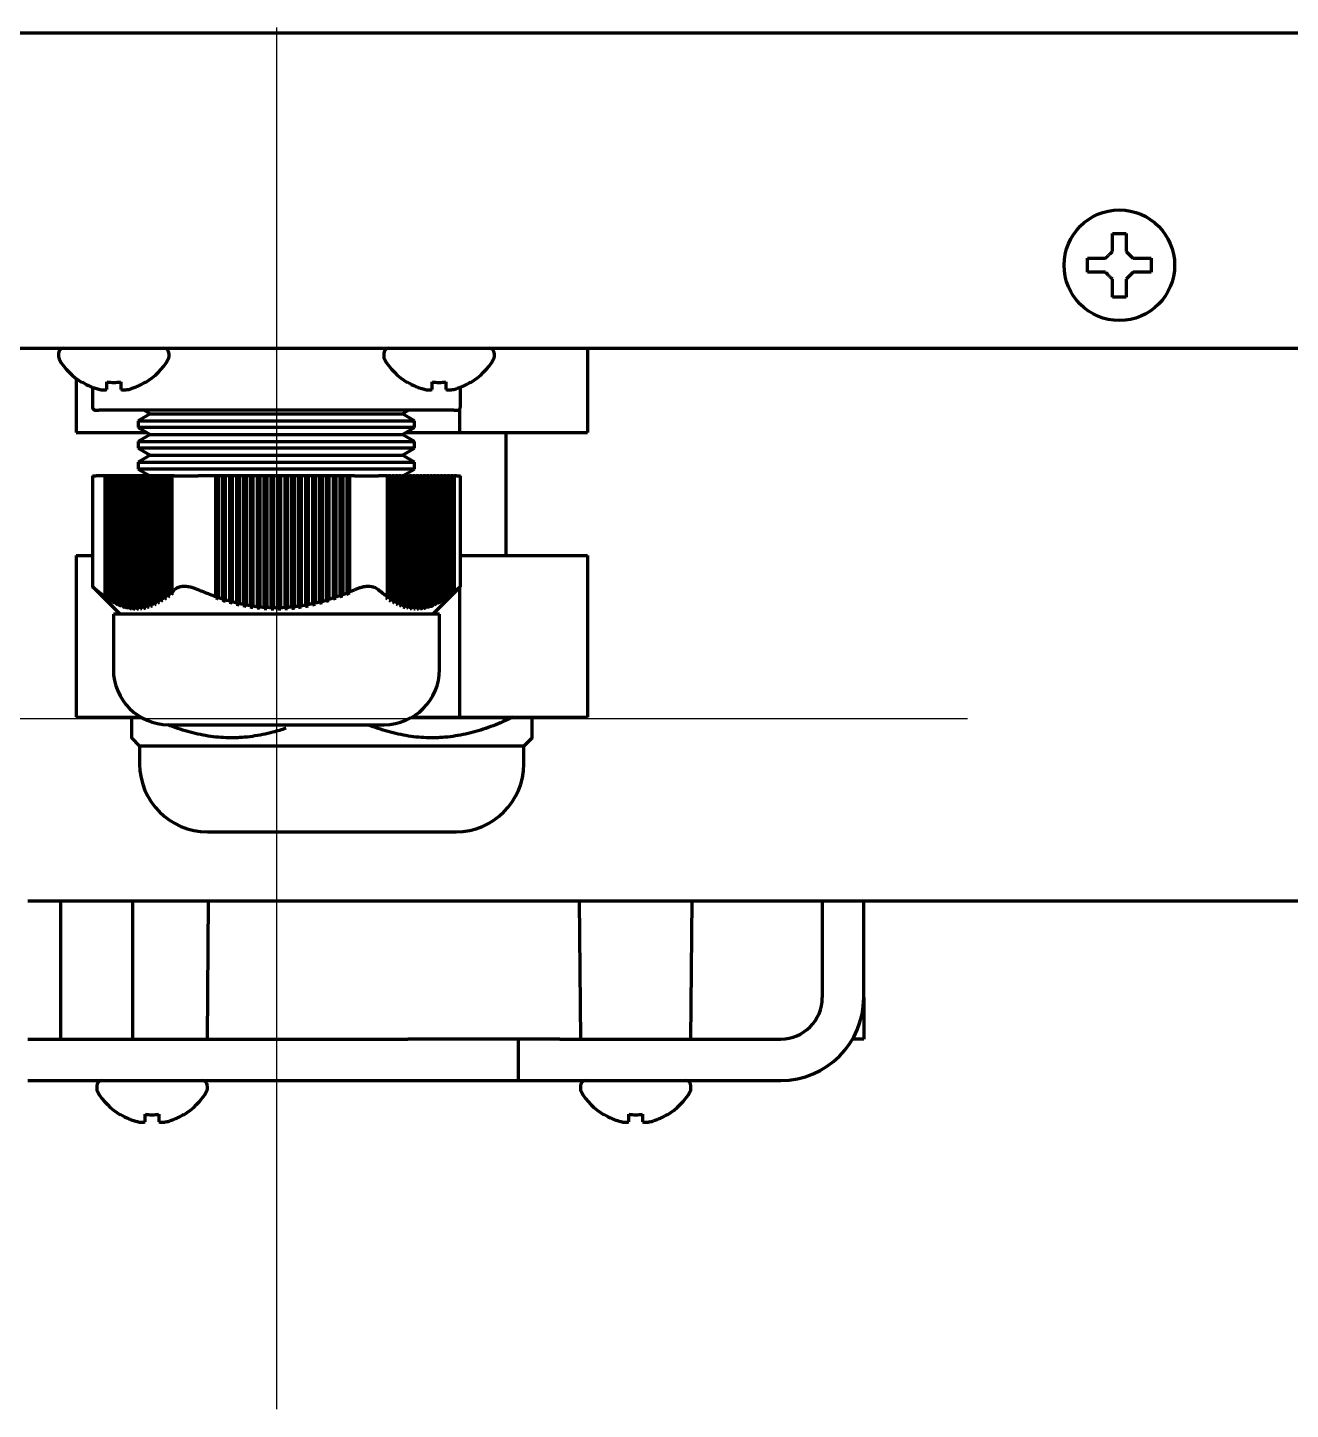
# Model space of a CAD drawing. Header units: inches. Extents: x -3077 to 7201, y 316 to 5463.
# Drawn here: x 6328.7 to 6420.1, y 2007 to 2107 of the extents above; entities that cross this region are included whole.
import ezdxf

# ---------------------------------------------------------------- set-up
doc = ezdxf.new("R2010")
doc.units = ezdxf.units.IN

# ---------------------------------------------------------------- blocks, each defined once
blk = doc.blocks.new('A$C29D5572B')
at = {"color": 1}
for p, q in [((0, 50), (0, -50)), ((-50, 0), (50, 0))]:
    blk.add_line(p, q, dxfattribs=at)
blk = doc.blocks.new('A$C0F8E2EAE')
blk.add_blockref('A$C29D5572B', (0, 0))

msp = doc.modelspace()

# ---------------------------------------------------------------- linework, layer by layer
at = {"linetype": 'Continuous', "lineweight": 70}
for p, q in [((7139.81, 2106.56), (6295.61, 2106.56)), ((6405.41, 2089.76), (6405.41, 2090.26)), ((6410.01, 2090.26), (6410.01, 2089.76)), ((6405.41, 2089.26), (6405.41, 2089.76)), ((6410.01, 2089.76), (6410.01, 2089.26)), ((6278.71, 2083.76), (7156.71, 2083.76)), ((6330.94, 2083.36), (6330.94, 2083.16)), ((6338.94, 2083.16), (6338.94, 2083.36)), ((6354.48, 2083.36), (6354.48, 2083.16)), ((6362.48, 2083.16), (6362.48, 2083.36)), ((6369.21, 2083.76), (6369.21, 2077.66)), ((6332.21, 2081.57), (6332.21, 2077.66)), ((6332.64, 2081.28), (6332.64, 2081.31)), ((6337.24, 2081.31), (6337.24, 2081.28)), ((6356.18, 2081.28), (6356.18, 2081.31)), ((6360.78, 2081.31), (6360.78, 2081.28)), ((6333.39, 2080.95), (6333.39, 2079.51)), ((6360.02, 2079.51), (6360.02, 2080.95)), ((6333.64, 2079.26), (6333.87, 2079.26)), ((6339.53, 2079.26), (6333.87, 2079.26)), ((6337.57, 2079.01), (6336.71, 2078.51)), ((6337.14, 2079.26), (6337.57, 2079.01)), ((6337.57, 2079.01), (6355.84, 2079.01)), ((6341.05, 2079.26), (6339.53, 2079.26)), ((6352.36, 2079.26), (6341.05, 2079.26)), ((6353.88, 2079.26), (6352.36, 2079.26)), ((6359.54, 2079.26), (6353.88, 2079.26)), ((6355.84, 2079.01), (6356.27, 2079.26)), ((6356.71, 2078.51), (6355.84, 2079.01)), ((6359.54, 2079.26), (6359.77, 2079.26)), ((6359.96, 2079.34), (6359.96, 2077.66)), ((6336.71, 2078.51), (6346.71, 2078.51)), ((6336.71, 2078.51), (6336.71, 2078.01)), ((6336.71, 2078.01), (6337.57, 2077.51)), ((6356.71, 2078.01), (6336.71, 2078.01)), ((6346.71, 2078.51), (6356.71, 2078.51)), ((6355.84, 2077.51), (6356.71, 2078.01)), ((6356.71, 2078.01), (6356.71, 2078.51)), ((6332.21, 2077.66), (6337.31, 2077.66)), ((6337.57, 2077.51), (6336.71, 2077.01)), ((6336.71, 2077.01), (6336.71, 2076.51)), ((6336.71, 2077.01), (6346.71, 2077.01)), ((6337.57, 2077.51), (6355.84, 2077.51)), ((6346.71, 2077.01), (6356.71, 2077.01)), ((6356.71, 2077.01), (6355.84, 2077.51)), ((6356.1, 2077.66), (6359.96, 2077.66)), ((6356.71, 2076.51), (6356.71, 2077.01)), ((6359.96, 2077.66), (6369.21, 2077.66)), ((6363.33, 2068.76), (6363.33, 2077.66)), ((6356.71, 2076.51), (6336.71, 2076.51)), ((6336.71, 2076.51), (6337.57, 2076.01)), ((6337.57, 2076.01), (6336.71, 2075.51)), ((6337.57, 2076.01), (6355.84, 2076.01)), ((6355.84, 2076.01), (6356.71, 2076.51)), ((6356.71, 2075.51), (6355.84, 2076.01)), ((6336.71, 2075.51), (6346.71, 2075.51)), ((6336.71, 2075.51), (6336.71, 2075.01)), ((6336.71, 2075.01), (6337.57, 2074.51)), ((6356.71, 2075.01), (6336.71, 2075.01)), ((6346.71, 2075.51), (6356.71, 2075.51)), ((6355.84, 2074.51), (6356.71, 2075.01)), ((6356.71, 2075.01), (6356.71, 2075.51)), ((6333.39, 2074.51), (6333.66, 2074.51)), ((6333.39, 2074.51), (6333.39, 2066.51)), ((6334.29, 2074.51), (6333.66, 2074.51)), ((6334.38, 2074.51), (6334.29, 2074.51)), ((6334.29, 2074.51), (6334.29, 2065.78)), ((6334.39, 2074.51), (6334.38, 2074.51)), ((6334.38, 2074.51), (6334.38, 2065.69)), ((6334.54, 2074.51), (6334.39, 2074.51)), ((6334.39, 2074.51), (6334.39, 2065.71)), ((6334.63, 2074.51), (6334.54, 2074.51)), ((6334.54, 2074.51), (6334.54, 2065.62)), ((6334.64, 2074.51), (6334.63, 2074.51)), ((6334.63, 2074.51), (6334.63, 2065.52)), ((6334.79, 2074.51), (6334.64, 2074.51)), ((6334.64, 2074.51), (6334.64, 2065.55)), ((6334.88, 2074.51), (6334.79, 2074.51)), ((6334.79, 2074.51), (6334.79, 2065.47)), ((6334.89, 2074.51), (6334.88, 2074.51)), ((6334.88, 2074.51), (6334.88, 2065.37)), ((6335.04, 2074.51), (6334.89, 2074.51)), ((6334.89, 2074.51), (6334.89, 2065.41)), ((6335.13, 2074.51), (6335.04, 2074.51)), ((6335.04, 2074.51), (6335.04, 2065.34)), ((6335.14, 2074.51), (6335.13, 2074.51)), ((6335.13, 2074.51), (6335.13, 2065.24)), ((6335.29, 2074.51), (6335.14, 2074.51)), ((6335.14, 2074.51), (6335.14, 2065.29)), ((6335.38, 2074.51), (6335.29, 2074.51)), ((6335.29, 2074.51), (6335.29, 2065.23)), ((6335.39, 2074.51), (6335.38, 2074.51)), ((6335.38, 2074.51), (6335.38, 2065.13)), ((6335.54, 2074.51), (6335.39, 2074.51)), ((6335.39, 2074.51), (6335.39, 2065.19)), ((6335.63, 2074.51), (6335.54, 2074.51)), ((6335.54, 2074.51), (6335.54, 2065.14)), ((6335.64, 2074.51), (6335.63, 2074.51)), ((6335.63, 2074.51), (6335.63, 2065.04)), ((6335.79, 2074.51), (6335.64, 2074.51)), ((6335.64, 2074.51), (6335.64, 2065.11)), ((6335.88, 2074.51), (6335.79, 2074.51)), ((6335.79, 2074.51), (6335.79, 2065.07)), ((6335.89, 2074.51), (6335.88, 2074.51)), ((6335.88, 2074.51), (6335.88, 2064.97)), ((6336.04, 2074.51), (6335.89, 2074.51)), ((6335.89, 2074.51), (6335.89, 2065.05)), ((6336.13, 2074.51), (6336.04, 2074.51)), ((6336.04, 2074.51), (6336.04, 2065.02)), ((6336.14, 2074.51), (6336.13, 2074.51)), ((6336.13, 2074.51), (6336.13, 2064.92)), ((6336.29, 2074.51), (6336.14, 2074.51)), ((6336.14, 2074.51), (6336.14, 2065.01)), ((6336.38, 2074.51), (6336.29, 2074.51)), ((6336.29, 2074.51), (6336.29, 2065)), ((6336.39, 2074.51), (6336.38, 2074.51)), ((6336.38, 2074.51), (6336.38, 2064.9)), ((6336.54, 2074.51), (6336.39, 2074.51)), ((6336.39, 2074.51), (6336.39, 2064.99)), ((6336.63, 2074.51), (6336.54, 2074.51)), ((6336.54, 2074.51), (6336.54, 2064.99)), ((6336.64, 2074.51), (6336.63, 2074.51)), ((6336.63, 2074.51), (6336.63, 2064.89)), ((6336.79, 2074.51), (6336.64, 2074.51)), ((6336.64, 2074.51), (6336.64, 2064.99)), ((6336.88, 2074.51), (6336.79, 2074.51)), ((6336.79, 2074.51), (6336.79, 2065.01)), ((6336.89, 2074.51), (6336.88, 2074.51)), ((6336.88, 2074.51), (6336.88, 2064.91)), ((6337.04, 2074.51), (6336.89, 2074.51)), ((6336.89, 2074.51), (6336.89, 2065.02)), ((6337.13, 2074.51), (6337.04, 2074.51)), ((6337.04, 2074.51), (6337.04, 2065.04)), ((6337.14, 2074.51), (6337.13, 2074.51)), ((6337.13, 2074.51), (6337.13, 2064.94)), ((6337.29, 2074.51), (6337.14, 2074.51)), ((6337.14, 2074.51), (6337.14, 2065.06)), ((6337.38, 2074.51), (6337.29, 2074.51)), ((6337.29, 2074.51), (6337.29, 2065.1)), ((6337.39, 2074.51), (6337.38, 2074.51)), ((6337.38, 2074.51), (6337.38, 2065)), ((6337.54, 2074.51), (6337.39, 2074.51)), ((6337.39, 2074.51), (6337.39, 2065.13)), ((6337.63, 2074.51), (6337.54, 2074.51)), ((6337.54, 2074.51), (6337.54, 2065.18)), ((6337.64, 2074.51), (6337.63, 2074.51)), ((6337.63, 2074.51), (6337.63, 2065.08)), ((6337.79, 2074.51), (6337.64, 2074.51)), ((6337.64, 2074.51), (6337.64, 2065.21)), ((6337.88, 2074.51), (6337.79, 2074.51)), ((6337.79, 2074.51), (6337.79, 2065.27)), ((6337.89, 2074.51), (6337.88, 2074.51)), ((6337.88, 2074.51), (6337.88, 2065.18)), ((6338.04, 2074.51), (6337.89, 2074.51)), ((6337.89, 2074.51), (6337.89, 2065.32)), ((6338.13, 2074.51), (6338.04, 2074.51)), ((6338.04, 2074.51), (6338.04, 2065.39)), ((6338.14, 2074.51), (6338.13, 2074.51)), ((6338.13, 2074.51), (6338.13, 2065.3)), ((6338.29, 2074.51), (6338.14, 2074.51)), ((6338.14, 2074.51), (6338.14, 2065.44)), ((6338.38, 2074.51), (6338.29, 2074.51)), ((6338.29, 2074.51), (6338.29, 2065.53)), ((6338.39, 2074.51), (6338.38, 2074.51)), ((6338.38, 2074.51), (6338.38, 2065.43)), ((6338.54, 2074.51), (6338.39, 2074.51)), ((6338.39, 2074.51), (6338.39, 2065.59)), ((6338.63, 2074.51), (6338.54, 2074.51)), ((6338.54, 2074.51), (6338.54, 2065.68)), ((6338.64, 2074.51), (6338.63, 2074.51)), ((6338.63, 2074.51), (6338.63, 2065.59)), ((6338.79, 2074.51), (6338.64, 2074.51)), ((6338.64, 2074.51), (6338.64, 2065.75)), ((6338.88, 2074.51), (6338.79, 2074.51)), ((6338.79, 2074.51), (6338.79, 2065.86)), ((6338.89, 2074.51), (6338.88, 2074.51)), ((6338.88, 2074.51), (6338.88, 2065.76)), ((6339.04, 2074.51), (6338.89, 2074.51)), ((6338.89, 2074.51), (6338.89, 2065.93)), ((6339.13, 2074.51), (6339.04, 2074.51)), ((6339.04, 2074.51), (6339.04, 2066.05)), ((6339.14, 2074.51), (6339.13, 2074.51)), ((6339.13, 2074.51), (6339.13, 2065.96)), ((6339.32, 2074.51), (6339.14, 2074.51)), ((6339.14, 2074.51), (6339.14, 2066.13)), ((6339.32, 2074.51), (6341.05, 2074.51)), ((6342.31, 2074.51), (6341.05, 2074.51)), ((6342.51, 2074.51), (6342.31, 2074.51)), ((6342.31, 2074.51), (6342.31, 2065.78)), ((6342.51, 2074.51), (6342.51, 2065.71)), ((6342.81, 2074.51), (6342.51, 2074.51)), ((6342.81, 2074.51), (6342.81, 2065.62)), ((6343.01, 2074.51), (6342.81, 2074.51)), ((6343.01, 2074.51), (6343.01, 2065.55)), ((6343.31, 2074.51), (6343.01, 2074.51)), ((6343.31, 2074.51), (6343.31, 2065.47)), ((6343.51, 2074.51), (6343.31, 2074.51)), ((6343.51, 2074.51), (6343.51, 2065.41)), ((6343.81, 2074.51), (6343.51, 2074.51)), ((6344.01, 2074.51), (6343.81, 2074.51)), ((6343.81, 2074.51), (6343.81, 2065.34)), ((6344.31, 2074.51), (6344.01, 2074.51)), ((6344.01, 2074.51), (6344.01, 2065.29)), ((6344.31, 2074.51), (6344.31, 2065.23)), ((6344.51, 2074.51), (6344.31, 2074.51)), ((6344.51, 2074.51), (6344.51, 2065.19)), ((6344.81, 2074.51), (6344.51, 2074.51)), ((6344.81, 2074.51), (6344.81, 2065.14)), ((6345.01, 2074.51), (6344.81, 2074.51)), ((6345.31, 2074.51), (6345.01, 2074.51)), ((6345.01, 2074.51), (6345.01, 2065.11)), ((6345.51, 2074.51), (6345.31, 2074.51)), ((6345.31, 2074.51), (6345.31, 2065.07)), ((6345.81, 2074.51), (6345.51, 2074.51)), ((6345.51, 2074.51), (6345.51, 2065.05)), ((6346.01, 2074.51), (6345.81, 2074.51)), ((6345.81, 2074.51), (6345.81, 2065.02)), ((6346.31, 2074.51), (6346.01, 2074.51)), ((6346.01, 2074.51), (6346.01, 2065.01)), ((6346.31, 2074.51), (6346.31, 2065)), ((6346.51, 2074.51), (6346.31, 2074.51)), ((6346.51, 2074.51), (6346.51, 2064.99)), ((6346.81, 2074.51), (6346.51, 2074.51)), ((6346.81, 2074.51), (6346.81, 2064.99)), ((6347.01, 2074.51), (6346.81, 2074.51)), ((6347.31, 2074.51), (6347.01, 2074.51)), ((6347.01, 2074.51), (6347.01, 2064.99)), ((6347.51, 2074.51), (6347.31, 2074.51)), ((6347.31, 2074.51), (6347.31, 2065.01)), ((6347.81, 2074.51), (6347.51, 2074.51)), ((6347.51, 2074.51), (6347.51, 2065.02)), ((6347.81, 2074.51), (6347.81, 2065.04)), ((6348.01, 2074.51), (6347.81, 2074.51)), ((6348.01, 2074.51), (6348.01, 2065.06)), ((6348.31, 2074.51), (6348.01, 2074.51)), ((6348.51, 2074.51), (6348.31, 2074.51)), ((6348.31, 2074.51), (6348.31, 2065.1)), ((6348.51, 2074.51), (6348.51, 2065.13)), ((6348.81, 2074.51), (6348.51, 2074.51)), ((6348.81, 2074.51), (6348.81, 2065.18)), ((6349.01, 2074.51), (6348.81, 2074.51)), ((6349.31, 2074.51), (6349.01, 2074.51)), ((6349.01, 2074.51), (6349.01, 2065.21)), ((6349.31, 2074.51), (6349.31, 2065.27)), ((6349.51, 2074.51), (6349.31, 2074.51)), ((6349.51, 2074.51), (6349.51, 2065.32)), ((6349.81, 2074.51), (6349.51, 2074.51)), ((6349.81, 2074.51), (6349.81, 2065.39)), ((6350.01, 2074.51), (6349.81, 2074.51)), ((6350.31, 2074.51), (6350.01, 2074.51)), ((6350.01, 2074.51), (6350.01, 2065.44)), ((6350.51, 2074.51), (6350.31, 2074.51)), ((6350.31, 2074.51), (6350.31, 2065.53)), ((6350.81, 2074.51), (6350.51, 2074.51)), ((6350.51, 2074.51), (6350.51, 2065.59)), ((6350.81, 2074.51), (6350.81, 2065.68)), ((6351.01, 2074.51), (6350.81, 2074.51)), ((6351.31, 2074.51), (6351.01, 2074.51)), ((6351.01, 2074.51), (6351.01, 2065.75)), ((6351.51, 2074.51), (6351.31, 2074.51)), ((6351.31, 2074.51), (6351.31, 2065.86)), ((6351.51, 2074.51), (6351.51, 2065.93)), ((6351.81, 2074.51), (6351.51, 2074.51)), ((6352.01, 2074.51), (6351.81, 2074.51)), ((6351.81, 2074.51), (6351.81, 2066.05)), ((6352.36, 2074.51), (6352.01, 2074.51)), ((6352.01, 2074.51), (6352.01, 2066.13)), ((6352.36, 2074.51), (6354.1, 2074.51)), ((6354.73, 2074.51), (6354.1, 2074.51)), ((6354.74, 2074.51), (6354.73, 2074.51)), ((6354.73, 2074.51), (6354.73, 2065.78)), ((6354.74, 2074.51), (6354.83, 2074.51)), ((6354.74, 2065.62), (6354.74, 2074.51)), ((6354.98, 2074.51), (6354.83, 2074.51)), ((6354.83, 2074.51), (6354.83, 2065.71)), ((6354.99, 2074.51), (6354.98, 2074.51)), ((6354.98, 2074.51), (6354.98, 2065.62)), ((6354.99, 2065.46), (6354.99, 2074.51)), ((6354.99, 2074.51), (6355.08, 2074.51)), ((6355.23, 2074.51), (6355.08, 2074.51)), ((6355.08, 2074.51), (6355.08, 2065.55)), ((6355.24, 2074.51), (6355.23, 2074.51)), ((6355.23, 2074.51), (6355.23, 2065.47)), ((6355.24, 2074.51), (6355.33, 2074.51)), ((6355.24, 2065.32), (6355.24, 2074.51)), ((6355.48, 2074.51), (6355.33, 2074.51)), ((6355.33, 2074.51), (6355.33, 2065.41)), ((6355.49, 2074.51), (6355.48, 2074.51)), ((6355.48, 2074.51), (6355.48, 2065.34)), ((6355.49, 2074.51), (6355.58, 2074.51)), ((6355.49, 2065.2), (6355.49, 2074.51)), ((6355.73, 2074.51), (6355.58, 2074.51)), ((6355.58, 2074.51), (6355.58, 2065.29)), ((6355.73, 2074.51), (6355.73, 2065.23)), ((6355.74, 2074.51), (6355.73, 2074.51)), ((6355.74, 2074.51), (6355.83, 2074.51)), ((6355.74, 2065.09), (6355.74, 2074.51)), ((6355.98, 2074.51), (6355.83, 2074.51)), ((6355.83, 2074.51), (6355.83, 2065.19)), ((6355.99, 2074.51), (6355.98, 2074.51)), ((6355.98, 2074.51), (6355.98, 2065.14)), ((6355.99, 2074.51), (6356.08, 2074.51)), ((6355.99, 2065.01), (6355.99, 2074.51)), ((6356.23, 2074.51), (6356.08, 2074.51)), ((6356.08, 2074.51), (6356.08, 2065.11)), ((6356.24, 2074.51), (6356.23, 2074.51)), ((6356.23, 2074.51), (6356.23, 2065.07)), ((6356.24, 2074.51), (6356.33, 2074.51)), ((6356.24, 2064.95), (6356.24, 2074.51)), ((6356.48, 2074.51), (6356.33, 2074.51)), ((6356.33, 2074.51), (6356.33, 2065.05)), ((6356.49, 2074.51), (6356.48, 2074.51)), ((6356.48, 2074.51), (6356.48, 2065.02)), ((6356.49, 2074.51), (6356.58, 2074.51)), ((6356.49, 2064.91), (6356.49, 2074.51)), ((6356.73, 2074.51), (6356.58, 2074.51)), ((6356.58, 2074.51), (6356.58, 2065.01)), ((6356.74, 2074.51), (6356.73, 2074.51)), ((6356.73, 2074.51), (6356.73, 2065)), ((6356.74, 2074.51), (6356.83, 2074.51)), ((6356.74, 2064.89), (6356.74, 2074.51)), ((6356.98, 2074.51), (6356.83, 2074.51)), ((6356.83, 2074.51), (6356.83, 2064.99)), ((6356.99, 2074.51), (6356.98, 2074.51)), ((6356.98, 2074.51), (6356.98, 2064.99)), ((6356.99, 2064.89), (6356.99, 2074.51)), ((6356.99, 2074.51), (6357.08, 2074.51)), ((6357.23, 2074.51), (6357.08, 2074.51)), ((6357.08, 2074.51), (6357.08, 2064.99)), ((6357.24, 2074.51), (6357.23, 2074.51)), ((6357.23, 2074.51), (6357.23, 2065.01)), ((6357.24, 2074.51), (6357.33, 2074.51)), ((6357.24, 2064.92), (6357.24, 2074.51)), ((6357.48, 2074.51), (6357.33, 2074.51)), ((6357.33, 2074.51), (6357.33, 2065.02)), ((6357.49, 2074.51), (6357.48, 2074.51)), ((6357.48, 2074.51), (6357.48, 2065.04)), ((6357.49, 2074.51), (6357.58, 2074.51)), ((6357.49, 2064.96), (6357.49, 2074.51)), ((6357.73, 2074.51), (6357.58, 2074.51)), ((6357.58, 2074.51), (6357.58, 2065.06)), ((6357.74, 2074.51), (6357.73, 2074.51)), ((6357.73, 2074.51), (6357.73, 2065.1)), ((6357.74, 2074.51), (6357.83, 2074.51)), ((6357.74, 2065.03), (6357.74, 2074.51)), ((6357.98, 2074.51), (6357.83, 2074.51)), ((6357.83, 2074.51), (6357.83, 2065.13)), ((6357.99, 2074.51), (6357.98, 2074.51)), ((6357.98, 2074.51), (6357.98, 2065.18)), ((6357.99, 2074.51), (6358.08, 2074.51)), ((6357.99, 2065.12), (6357.99, 2074.51)), ((6358.23, 2074.51), (6358.08, 2074.51)), ((6358.08, 2074.51), (6358.08, 2065.21)), ((6358.24, 2074.51), (6358.23, 2074.51)), ((6358.23, 2074.51), (6358.23, 2065.27)), ((6358.24, 2074.51), (6358.33, 2074.51)), ((6358.24, 2065.22), (6358.24, 2074.51)), ((6358.48, 2074.51), (6358.33, 2074.51)), ((6358.33, 2074.51), (6358.33, 2065.32)), ((6358.48, 2074.51), (6358.48, 2065.39)), ((6358.49, 2074.51), (6358.48, 2074.51)), ((6358.49, 2074.51), (6358.58, 2074.51)), ((6358.49, 2065.35), (6358.49, 2074.51)), ((6358.73, 2074.51), (6358.58, 2074.51)), ((6358.58, 2074.51), (6358.58, 2065.44)), ((6358.74, 2074.51), (6358.73, 2074.51)), ((6358.73, 2074.51), (6358.73, 2065.53)), ((6358.74, 2074.51), (6358.83, 2074.51)), ((6358.74, 2065.49), (6358.74, 2074.51)), ((6358.98, 2074.51), (6358.83, 2074.51)), ((6358.83, 2074.51), (6358.83, 2065.59)), ((6358.99, 2074.51), (6358.98, 2074.51)), ((6358.98, 2074.51), (6358.98, 2065.68)), ((6358.99, 2074.51), (6359.08, 2074.51)), ((6358.99, 2065.66), (6358.99, 2074.51)), ((6359.23, 2074.51), (6359.08, 2074.51)), ((6359.08, 2074.51), (6359.08, 2065.75)), ((6359.24, 2074.51), (6359.23, 2074.51)), ((6359.23, 2074.51), (6359.23, 2065.86)), ((6359.24, 2074.51), (6359.33, 2074.51)), ((6359.24, 2065.84), (6359.24, 2074.51)), ((6359.48, 2074.51), (6359.33, 2074.51)), ((6359.33, 2074.51), (6359.33, 2065.93)), ((6359.49, 2074.51), (6359.48, 2074.51)), ((6359.48, 2074.51), (6359.48, 2066.05)), ((6359.49, 2074.51), (6359.58, 2074.51)), ((6359.49, 2066.04), (6359.49, 2074.51)), ((6359.75, 2074.51), (6359.58, 2074.51)), ((6359.58, 2074.51), (6359.58, 2066.13)), ((6359.75, 2074.51), (6360.02, 2074.51)), ((6360.02, 2066.51), (6360.02, 2074.51)), ((6332.21, 2068.76), (6333.39, 2068.76)), ((6332.21, 2068.76), (6332.21, 2057.06)), ((6360.02, 2068.76), (6369.21, 2068.76)), ((6369.21, 2068.76), (6369.21, 2057.06)), ((6333.39, 2066.51), (6335.39, 2064.51)), ((6351.81, 2065.96), (6351.81, 2066.05)), ((6352.01, 2066.04), (6352.01, 2066.13)), ((6358.02, 2064.51), (6360.02, 2066.51)), ((6359.96, 2066.44), (6359.96, 2057.06)), ((6334.29, 2065.78), (6334.38, 2065.69)), ((6334.39, 2065.71), (6334.48, 2065.62)), ((6334.54, 2065.62), (6334.63, 2065.52)), ((6334.64, 2065.55), (6334.73, 2065.46)), ((6334.79, 2065.47), (6334.88, 2065.37)), ((6334.89, 2065.41), (6334.98, 2065.32)), ((6335.04, 2065.34), (6335.13, 2065.24)), ((6335.14, 2065.29), (6335.23, 2065.2)), ((6335.29, 2065.23), (6335.38, 2065.13)), ((6335.39, 2065.19), (6335.48, 2065.09)), ((6335.54, 2065.14), (6335.63, 2065.04)), ((6335.64, 2065.11), (6335.73, 2065.01)), ((6335.79, 2065.07), (6335.88, 2064.97)), ((6335.89, 2065.05), (6335.98, 2064.95)), ((6336.04, 2065.02), (6336.13, 2064.92)), ((6336.14, 2065.01), (6336.23, 2064.91)), ((6336.88, 2064.91), (6336.79, 2065.01)), ((6336.98, 2064.92), (6336.89, 2065.02)), ((6337.13, 2064.94), (6337.04, 2065.04)), ((6337.23, 2064.96), (6337.14, 2065.06)), ((6337.38, 2065), (6337.29, 2065.1)), ((6337.48, 2065.03), (6337.39, 2065.13)), ((6337.63, 2065.08), (6337.54, 2065.18)), ((6337.73, 2065.12), (6337.64, 2065.21)), ((6337.88, 2065.18), (6337.79, 2065.27)), ((6337.98, 2065.22), (6337.89, 2065.32)), ((6338.13, 2065.3), (6338.04, 2065.39)), ((6338.23, 2065.35), (6338.14, 2065.44)), ((6338.38, 2065.43), (6338.29, 2065.53)), ((6338.48, 2065.49), (6338.39, 2065.59)), ((6338.63, 2065.59), (6338.54, 2065.68)), ((6338.73, 2065.66), (6338.64, 2065.75)), ((6338.88, 2065.76), (6338.79, 2065.86)), ((6342.31, 2065.78), (6342.31, 2065.69)), ((6342.51, 2065.71), (6342.51, 2065.62)), ((6342.81, 2065.62), (6342.81, 2065.52)), ((6343.01, 2065.55), (6343.01, 2065.46)), ((6343.31, 2065.47), (6343.31, 2065.37)), ((6343.51, 2065.41), (6343.51, 2065.32)), ((6343.81, 2065.34), (6343.81, 2065.24)), ((6344.01, 2065.29), (6344.01, 2065.2)), ((6344.31, 2065.23), (6344.31, 2065.13)), ((6344.51, 2065.19), (6344.51, 2065.09)), ((6344.81, 2065.14), (6344.81, 2065.04)), ((6345.01, 2065.11), (6345.01, 2065.01)), ((6345.31, 2065.07), (6345.31, 2064.97)), ((6345.51, 2065.05), (6345.51, 2064.95)), ((6345.81, 2065.02), (6345.81, 2064.92)), ((6346.01, 2065.01), (6346.01, 2064.91)), ((6347.31, 2065.01), (6347.31, 2064.91)), ((6347.51, 2064.92), (6347.51, 2065.02)), ((6347.81, 2064.94), (6347.81, 2065.04)), ((6348.01, 2064.96), (6348.01, 2065.06)), ((6348.31, 2065), (6348.31, 2065.1)), ((6348.51, 2065.03), (6348.51, 2065.13)), ((6348.81, 2065.08), (6348.81, 2065.18)), ((6349.01, 2065.12), (6349.01, 2065.21)), ((6349.31, 2065.18), (6349.31, 2065.27)), ((6349.51, 2065.22), (6349.51, 2065.32)), ((6349.81, 2065.3), (6349.81, 2065.39)), ((6350.01, 2065.35), (6350.01, 2065.44)), ((6350.31, 2065.43), (6350.31, 2065.53)), ((6350.51, 2065.49), (6350.51, 2065.59)), ((6350.81, 2065.59), (6350.81, 2065.68)), ((6351.01, 2065.66), (6351.01, 2065.75)), ((6351.31, 2065.76), (6351.31, 2065.86)), ((6351.51, 2065.84), (6351.51, 2065.93)), ((6354.73, 2065.78), (6354.64, 2065.69)), ((6354.83, 2065.71), (6354.74, 2065.62)), ((6354.98, 2065.62), (6354.89, 2065.52)), ((6355.08, 2065.55), (6354.99, 2065.46)), ((6355.23, 2065.47), (6355.14, 2065.37)), ((6355.33, 2065.41), (6355.24, 2065.32)), ((6355.48, 2065.34), (6355.39, 2065.24)), ((6355.58, 2065.29), (6355.49, 2065.2)), ((6355.73, 2065.23), (6355.64, 2065.13)), ((6355.83, 2065.19), (6355.74, 2065.09)), ((6355.98, 2065.14), (6355.89, 2065.04)), ((6356.08, 2065.11), (6355.99, 2065.01)), ((6356.23, 2065.07), (6356.14, 2064.97)), ((6356.33, 2065.05), (6356.24, 2064.95)), ((6356.48, 2065.02), (6356.39, 2064.92)), ((6356.58, 2065.01), (6356.49, 2064.91)), ((6357.14, 2064.91), (6357.23, 2065.01)), ((6357.24, 2064.92), (6357.33, 2065.02)), ((6357.39, 2064.94), (6357.48, 2065.04)), ((6357.49, 2064.96), (6357.58, 2065.06)), ((6357.64, 2065), (6357.73, 2065.1)), ((6357.74, 2065.03), (6357.83, 2065.13)), ((6357.89, 2065.08), (6357.98, 2065.18)), ((6357.99, 2065.12), (6358.08, 2065.21)), ((6358.14, 2065.18), (6358.23, 2065.27)), ((6358.24, 2065.22), (6358.33, 2065.32)), ((6358.39, 2065.3), (6358.48, 2065.39)), ((6358.49, 2065.35), (6358.58, 2065.44)), ((6358.64, 2065.43), (6358.73, 2065.53)), ((6358.74, 2065.49), (6358.83, 2065.59)), ((6358.89, 2065.59), (6358.98, 2065.68)), ((6358.99, 2065.66), (6359.08, 2065.75)), ((6359.14, 2065.76), (6359.23, 2065.86)), ((6358.51, 2064.51), (6334.91, 2064.51)), ((6334.91, 2064.51), (6334.91, 2060.51)), ((6336.29, 2065), (6336.38, 2064.9)), ((6336.39, 2064.99), (6336.48, 2064.89)), ((6336.54, 2064.99), (6336.63, 2064.89)), ((6336.64, 2064.99), (6336.73, 2064.89)), ((6346.31, 2065), (6346.31, 2064.9)), ((6346.51, 2064.99), (6346.51, 2064.89)), ((6346.81, 2064.99), (6346.81, 2064.89)), ((6347.01, 2064.99), (6347.01, 2064.89)), ((6356.73, 2065), (6356.64, 2064.9)), ((6356.83, 2064.99), (6356.74, 2064.89)), ((6356.98, 2064.99), (6356.89, 2064.89)), ((6357.08, 2064.99), (6356.99, 2064.89)), ((6358.51, 2060.51), (6358.51, 2064.51)), ((6332.21, 2057.06), (6336.88, 2057.06)), ((6356.53, 2057.06), (6359.96, 2057.06)), ((6359.96, 2057.06), (6369.21, 2057.06)), ((6338.91, 2056.51), (6354.51, 2056.51)), ((6336.21, 2055.56), (6336.81, 2054.96)), ((6364.61, 2054.96), (6365.21, 2055.56)), ((6336.81, 2054.96), (6336.81, 2053.66)), ((6364.61, 2054.96), (6336.81, 2054.96)), ((6364.61, 2053.66), (6364.61, 2054.96)), ((6341.71, 2048.76), (6359.71, 2048.76)), ((6328.72, 2043.76), (6690.56, 2043.76)), ((6331.08, 2043.76), (6331.08, 2033.76)), ((6336.33, 2033.76), (6336.33, 2043.76)), ((6341.71, 2033.76), (6341.79, 2043.76)), ((6368.62, 2043.76), (6368.71, 2033.76)), ((6376.71, 2033.76), (6376.79, 2043.76)), ((6386.21, 2043.76), (6386.21, 2036.76)), ((6389.21, 2036.76), (6389.21, 2043.76)), ((6389.21, 2036.76), (6389.21, 2033.76)), ((6328.71, 2033.76), (6356.21, 2033.76)), ((6364.21, 2033.76), (6356.21, 2033.76)), ((6367.21, 2033.76), (6364.21, 2033.76)), ((6364.21, 2033.76), (6364.21, 2030.76)), ((6367.21, 2033.76), (6383.21, 2033.76)), ((6389.21, 2033.76), (6388.4, 2033.76)), ((6328.71, 2030.76), (6356.21, 2030.76)), ((6333.71, 2030.36), (6333.71, 2030.16)), ((6341.71, 2030.16), (6341.71, 2030.36)), ((6356.21, 2030.76), (6364.21, 2030.76)), ((6364.21, 2030.76), (6367.21, 2030.76)), ((6367.21, 2030.76), (6383.21, 2030.76)), ((6368.71, 2030.36), (6368.71, 2030.16)), ((6376.71, 2030.16), (6376.71, 2030.36)), ((6335.41, 2028.28), (6335.41, 2028.31)), ((6340.01, 2028.31), (6340.01, 2028.28)), ((6370.41, 2028.28), (6370.41, 2028.31)), ((6375.01, 2028.31), (6375.01, 2028.28))]:
    msp.add_line(p, q, dxfattribs=at)
msp.add_circle((6407.71, 2089.76), 4, dxfattribs=at)
for centre, radius, start, end in [((6331.34, 2083.36), 0.4, 90, 180), ((6331.34, 2083.16), 0.4, 180, 210.3012), ((6338.54, 2083.36), 0.4, 0, 90), ((6338.54, 2083.16), 0.4, 329.6988, 0), ((6354.88, 2083.36), 0.4, 90, 180), ((6354.88, 2083.16), 0.4, 180, 210.3012), ((6362.08, 2083.36), 0.4, 0, 90), ((6362.08, 2083.16), 0.4, 329.6988, 0), ((6335.13, 2085.38), 4.8, 210.3012, 238.6273), ((6334.74, 2085.38), 4.8, 301.3727, 329.6988), ((6358.67, 2085.38), 4.8, 210.3012, 238.6273), ((6358.28, 2085.38), 4.8, 301.3727, 329.6988), ((6333.64, 2079.51), 0.25, 180, 270), ((6359.77, 2079.51), 0.25, 270, 0), ((6344.96, 2083.29), 18.56, 290.6769, 291.6703), ((6344.65, 2083.87), 19.29, 291.8086, 292.4498), ((6344.35, 2084.81), 20.19, 292.3099, 293.3875), ((6347.86, 2081.46), 16.72, 250.6347, 251.3596), ((6347.65, 2081.05), 16.18, 251.4874, 252.6044), ((6347.5, 2080.36), 15.57, 252.4802, 253.2505), ((6347.34, 2080.04), 15.12, 253.3699, 254.5529), ((6347.22, 2079.42), 14.58, 254.4385, 255.2528), ((6347.11, 2079.17), 14.22, 255.3616, 256.6075), ((6347.02, 2078.61), 13.75, 256.5049, 257.3605), ((6346.94, 2078.44), 13.47, 257.4568, 258.7606), ((6346.88, 2077.95), 13.07, 258.6721, 259.565), ((6346.83, 2077.85), 12.87, 259.6467, 261.0015), ((6346.79, 2077.41), 12.53, 260.9289, 261.8539), ((6346.76, 2077.39), 12.41, 261.9191, 263.3163), ((6346.72, 2077.06), 12.08, 264.2591, 265.6881), ((6346.71, 2076.86), 11.87, 266.6487, 268.0978), ((6346.7, 2076.84), 11.85, 271.4954, 272.9467), ((6346.69, 2077.02), 12.03, 273.9095, 275.3427), ((6346.66, 2077.33), 12.34, 276.2891, 277.6923), ((6346.63, 2077.34), 12.45, 277.7546, 278.6844), ((6346.6, 2077.77), 12.78, 278.6147, 279.9773), ((6346.55, 2077.85), 12.97, 280.0563, 280.955), ((6346.49, 2078.34), 13.36, 280.869, 282.1819), ((6346.42, 2078.49), 13.62, 282.2759, 283.138), ((6346.34, 2079.04), 14.08, 283.0377, 284.2937), ((6346.23, 2079.27), 14.43, 284.4006, 285.222), ((6346.11, 2079.88), 14.96, 285.1095, 286.3033), ((6345.96, 2080.2), 15.39, 286.421, 287.1989), ((6345.82, 2080.87), 15.99, 287.0762, 288.2044), ((6345.62, 2081.27), 16.51, 288.3309, 289.0635), ((6345.44, 2082.01), 17.18, 288.9327, 289.9937), ((6345.18, 2082.49), 17.81, 290.127, 290.8138), ((6346.74, 2077.02), 12.13, 263.2614, 264.2119), ((6346.71, 2076.75), 11.86, 265.6523, 266.6207), ((6346.71, 2076.61), 11.72, 268.082, 269.06), ((6346.71, 2076.79), 11.8, 269.068, 270.5245), ((6346.71, 2076.6), 11.71, 270.5291, 271.5078), ((6346.7, 2076.72), 11.83, 272.9713, 273.9419), ((6346.68, 2076.96), 12.07, 275.3867, 276.3408), ((6338.91, 2060.51), 4, 180, 270), ((6354.51, 2060.51), 4, 270, 0), ((6341.71, 2053.66), 4.9, 180, 270), ((6359.71, 2053.66), 4.9, 270, 0), ((6383.21, 2036.76), 3, 270, 0), ((6383.21, 2036.76), 6, 270, 0), ((6334.11, 2030.36), 0.4, 90, 180), ((6334.11, 2030.16), 0.4, 180, 210.3012), ((6341.31, 2030.36), 0.4, 0, 90), ((6341.31, 2030.16), 0.4, 329.6988, 0), ((6369.11, 2030.36), 0.4, 90, 180), ((6369.11, 2030.16), 0.4, 180, 210.3012), ((6376.31, 2030.36), 0.4, 0, 90), ((6376.31, 2030.16), 0.4, 329.6988, 0), ((6337.9, 2032.38), 4.8, 210.3012, 238.6273), ((6337.51, 2032.38), 4.8, 301.3727, 329.6988), ((6372.9, 2032.38), 4.8, 210.3012, 238.6273), ((6372.51, 2032.38), 4.8, 301.3727, 329.6988)]:
    msp.add_arc(centre, radius, start, end, dxfattribs=at)
for centre, major_axis, ratio, start_param, end_param in [((6335.61, 2083.29), (0, 18.56), 0.5, 3.50247, 3.51981), ((6456.89, 2214.34), (0, -201.27), 0.86603, 5.54067, 5.54135), ((6335.54, 2083.87), (0, 19.29), 0.5, 3.52222, 3.53342), ((6335.31, 2084.81), (0, 20.19), 0.5, 3.53097, 3.54978), ((6449.04, 2205.27), (0, -188.32), 0.86603, 5.54379, 5.54451), ((6356.05, 2083.29), (0, -18.56), 0.5, 0.36088, 0.37822), ((6241.62, 2214.34), (0, -201.27), 0.86603, 0.74184, 0.74251), ((6355.81, 2083.87), (0, -19.29), 0.5, 0.38063, 0.39182), ((6249.68, 2205.27), (0, -188.32), 0.86603, 0.73868, 0.7394), ((6355.75, 2084.81), (0, -20.19), 0.5, 0.38938, 0.40819), ((6337.15, 2081.46), (0, 16.72), 0.5, 2.8036, 2.81626), ((6336.96, 2081.05), (0, 16.18), 0.5, 2.81849, 2.83798), ((6336.97, 2080.36), (0, 15.57), 0.5, 2.83581, 2.84926), ((6336.8, 2080.04), (0, 15.12), 0.5, 2.85134, 2.87199), ((6336.83, 2079.42), (0, 14.58), 0.5, 2.86999, 2.8842), ((6336.69, 2079.17), (0, 14.22), 0.5, 2.8861, 2.90785), ((6336.73, 2078.61), (0, 13.75), 0.5, 2.90606, 2.92099), ((6336.6, 2078.44), (0, 13.47), 0.5, 2.92267, 2.94543), ((6336.66, 2077.95), (0, 13.07), 0.5, 2.94388, 2.95947), ((6336.55, 2077.85), (0, 12.87), 0.5, 2.96089, 2.98454), ((6336.61, 2077.41), (0, 12.53), 0.5, 2.98327, 2.99942), ((6336.51, 2077.39), (0, 12.41), 0.5, 3.00055, 3.02494), ((6336.49, 2077.06), (0, 12.08), 0.5, 3.04139, 3.06634), ((6336.49, 2076.86), (0, 11.87), 0.5, 3.0831, 3.10839), ((6336.49, 2076.84), (0, 11.85), 0.5, 3.16769, 3.19302), ((6336.48, 2077.02), (0, 12.03), 0.5, 3.20983, 3.23484), ((6336.46, 2077.33), (0, 12.34), 0.5, 3.25136, 3.27585), ((6336.54, 2077.34), (0, 12.45), 0.5, 3.27694, 3.29316), ((6336.43, 2077.77), (0, 12.78), 0.5, 3.29195, 3.31573), ((6336.49, 2077.85), (0, 12.97), 0.5, 3.31711, 3.33279), ((6336.38, 2078.34), (0, 13.36), 0.5, 3.33129, 3.35421), ((6336.43, 2078.49), (0, 13.62), 0.5, 3.35585, 3.37089), ((6336.3, 2079.04), (0, 14.08), 0.5, 3.36914, 3.39106), ((6336.33, 2079.27), (0, 14.43), 0.5, 3.39293, 3.40727), ((6336.19, 2079.88), (0, 14.96), 0.5, 3.4053, 3.42614), ((6336.2, 2080.2), (0, 15.39), 0.5, 3.42819, 3.44177), ((6336.04, 2080.87), (0, 15.99), 0.5, 3.43963, 3.45932), ((6336.03, 2081.27), (0, 16.51), 0.5, 3.46153, 3.47431), ((6335.85, 2082.01), (0, 17.18), 0.5, 3.47203, 3.49055), ((6335.81, 2082.49), (0, 17.81), 0.5, 3.49288, 3.50486), ((6470.6, 2230.15), (0, -223.82), 0.86603, 5.53615, 5.53676), ((6357.41, 2081.46), (0, -16.72), 0.5, 5.9452, 5.95785), ((6357.4, 2081.05), (0, -16.18), 0.5, 5.96008, 5.97957), ((6357.24, 2080.36), (0, -15.57), 0.5, 5.97741, 5.99085), ((6357.24, 2080.04), (0, -15.12), 0.5, 5.99294, 6.01358), ((6357.1, 2079.42), (0, -14.58), 0.5, 6.01159, 6.0258), ((6357.13, 2079.17), (0, -14.22), 0.5, 6.0277, 6.04944), ((6357, 2078.61), (0, -13.75), 0.5, 6.04765, 6.06259), ((6357.04, 2078.44), (0, -13.47), 0.5, 6.06427, 6.08702), ((6356.93, 2077.95), (0, -13.07), 0.5, 6.08548, 6.10106), ((6356.99, 2077.85), (0, -12.87), 0.5, 6.10249, 6.12613), ((6356.88, 2077.41), (0, -12.53), 0.5, 6.12487, 6.14101), ((6356.95, 2077.39), (0, -12.41), 0.5, 6.14215, 6.16653), ((6356.93, 2077.06), (0, -12.08), 0.5, 6.18299, 6.20793), ((6356.93, 2076.86), (0, -11.87), 0.5, 6.22469, 6.24999), ((6356.92, 2076.84), (0, -11.85), 0.5, 0.0261, 0.05143), ((6356.92, 2077.02), (0, -12.03), 0.5, 0.06823, 0.09325), ((6356.9, 2077.33), (0, -12.34), 0.5, 0.10977, 0.13426), ((6356.8, 2077.34), (0, -12.45), 0.5, 0.13534, 0.15157), ((6356.87, 2077.77), (0, -12.78), 0.5, 0.15035, 0.17414), ((6356.76, 2077.85), (0, -12.97), 0.5, 0.17552, 0.1912), ((6356.82, 2078.34), (0, -13.36), 0.5, 0.1897, 0.21261), ((6356.69, 2078.49), (0, -13.62), 0.5, 0.21425, 0.2293), ((6356.74, 2079.04), (0, -14.08), 0.5, 0.22755, 0.24947), ((6356.6, 2079.27), (0, -14.43), 0.5, 0.25134, 0.26567), ((6356.63, 2079.88), (0, -14.96), 0.5, 0.26371, 0.28455), ((6356.47, 2080.2), (0, -15.39), 0.5, 0.2866, 0.30018), ((6356.48, 2080.87), (0, -15.99), 0.5, 0.29804, 0.31773), ((6356.3, 2081.27), (0, -16.51), 0.5, 0.31994, 0.33272), ((6356.29, 2082.01), (0, -17.18), 0.5, 0.33044, 0.34896), ((6356.08, 2082.49), (0, -17.81), 0.5, 0.35128, 0.36327), ((6227.62, 2230.15), (0, -223.82), 0.86603, 0.74643, 0.74704), ((6336.59, 2077.02), (0, 12.13), 0.5, 3.02398, 3.04057), ((6336.58, 2076.75), (0, 11.86), 0.5, 3.06571, 3.08261), ((6336.57, 2076.61), (0, 11.72), 0.5, 3.10812, 3.12519), ((6336.49, 2076.79), (0, 11.8), 0.5, 3.12533, 3.15075), ((6336.57, 2076.6), (0, 11.71), 0.5, 3.15083, 3.16791), ((6336.57, 2076.72), (0, 11.83), 0.5, 3.19345, 3.21039), ((6336.56, 2076.96), (0, 12.07), 0.5, 3.23561, 3.25226), ((6356.85, 2077.02), (0, -12.13), 0.5, 6.16557, 6.18216), ((6356.84, 2076.75), (0, -11.86), 0.5, 6.2073, 6.22421), ((6356.84, 2076.61), (0, -11.72), 0.5, 6.24971, 6.26678), ((6356.92, 2076.79), (0, -11.8), 0.5, 6.26692, 6.29234), ((6356.84, 2076.6), (0, -11.71), 0.5, 0.00923, 0.02632), ((6356.84, 2076.72), (0, -11.83), 0.5, 0.05186, 0.0688), ((6356.83, 2076.96), (0, -12.07), 0.5, 0.09402, 0.11067)]:
    msp.add_ellipse(centre, major_axis=major_axis, ratio=ratio, start_param=start_param, end_param=end_param, dxfattribs=at)
for points in [[(6407.21, 2090.76), (6407.21, 2090.81), (6407.21, 2090.92), (6407.21, 2091.08), (6407.21, 2091.24), (6407.21, 2091.39), (6407.21, 2091.55), (6407.21, 2091.7), (6407.21, 2091.87), (6407.21, 2091.99), (6407.21, 2092.06)], [(6407.21, 2092.06), (6407.37, 2092.06), (6407.71, 2092.06), (6408.04, 2092.06), (6408.21, 2092.06)], [(6406.71, 2090.26), (6406.73, 2090.28), (6406.78, 2090.33), (6406.85, 2090.4), (6406.92, 2090.47), (6406.99, 2090.54), (6407.06, 2090.61), (6407.13, 2090.68), (6407.18, 2090.73), (6407.21, 2090.76)], [(6408.21, 2090.76), (6408.23, 2090.73), (6408.28, 2090.68), (6408.36, 2090.6), (6408.43, 2090.53), (6408.5, 2090.46), (6408.57, 2090.39), (6408.64, 2090.32), (6408.68, 2090.28), (6408.71, 2090.26)], [(6408.71, 2090.26), (6408.76, 2090.26), (6408.87, 2090.26), (6409.03, 2090.26), (6409.19, 2090.26), (6409.34, 2090.26), (6409.5, 2090.26), (6409.65, 2090.26), (6409.82, 2090.26), (6409.94, 2090.26), (6410.01, 2090.26)], [(6406.71, 2089.26), (6406.65, 2089.26), (6406.54, 2089.26), (6406.38, 2089.26), (6406.22, 2089.26), (6406.07, 2089.26), (6405.92, 2089.26), (6405.76, 2089.26), (6405.59, 2089.26), (6405.47, 2089.26), (6405.41, 2089.26)], [(6407.21, 2088.76), (6407.18, 2088.78), (6407.13, 2088.83), (6407.05, 2088.91), (6406.98, 2088.98), (6406.91, 2089.05), (6406.84, 2089.12), (6406.77, 2089.19), (6406.73, 2089.23), (6406.71, 2089.26)], [(6408.71, 2089.26), (6408.68, 2089.23), (6408.63, 2089.18), (6408.56, 2089.11), (6408.49, 2089.04), (6408.42, 2088.97), (6408.35, 2088.9), (6408.28, 2088.83), (6408.23, 2088.78), (6408.21, 2088.76)], [(6408.21, 2088.76), (6408.21, 2088.7), (6408.21, 2088.59), (6408.21, 2088.43), (6408.21, 2088.27), (6408.21, 2088.12), (6408.21, 2087.97), (6408.21, 2087.81), (6408.21, 2087.64), (6408.21, 2087.52), (6408.21, 2087.46)], [(6408.21, 2087.46), (6408.04, 2087.46), (6407.71, 2087.46), (6407.37, 2087.46), (6407.21, 2087.46)], [(6334.44, 2080.76), (6334.44, 2080.77), (6334.44, 2080.8), (6334.44, 2080.85), (6334.44, 2080.91), (6334.44, 2080.97), (6334.44, 2081.04), (6334.44, 2081.11), (6334.44, 2081.2), (6334.44, 2081.27), (6334.44, 2081.31)], [(6334.44, 2081.31), (6334.6, 2081.29), (6334.94, 2081.27), (6335.27, 2081.29), (6335.44, 2081.31)], [(6335.94, 2080.76), (6335.99, 2080.77), (6336.1, 2080.8), (6336.26, 2080.85), (6336.42, 2080.91), (6336.57, 2080.97), (6336.73, 2081.04), (6336.88, 2081.11), (6337.05, 2081.2), (6337.17, 2081.27), (6337.24, 2081.31)], [(6357.98, 2080.76), (6357.98, 2080.77), (6357.98, 2080.8), (6357.98, 2080.85), (6357.98, 2080.91), (6357.98, 2080.97), (6357.98, 2081.04), (6357.98, 2081.11), (6357.98, 2081.2), (6357.98, 2081.27), (6357.98, 2081.31)], [(6357.98, 2081.31), (6358.14, 2081.29), (6358.48, 2081.27), (6358.81, 2081.29), (6358.98, 2081.31)], [(6359.48, 2080.76), (6359.53, 2080.77), (6359.64, 2080.8), (6359.8, 2080.85), (6359.96, 2080.91), (6360.11, 2080.97), (6360.27, 2081.04), (6360.42, 2081.11), (6360.59, 2081.2), (6360.71, 2081.27), (6360.78, 2081.31)], [(6333.94, 2080.76), (6333.96, 2080.76), (6334.01, 2080.75), (6334.08, 2080.75), (6334.15, 2080.74), (6334.22, 2080.74), (6334.29, 2080.75), (6334.36, 2080.75), (6334.41, 2080.76), (6334.44, 2080.76)], [(6335.44, 2080.76), (6335.46, 2080.76), (6335.51, 2080.75), (6335.59, 2080.75), (6335.66, 2080.74), (6335.73, 2080.74), (6335.8, 2080.75), (6335.87, 2080.75), (6335.91, 2080.76), (6335.94, 2080.76)], [(6357.48, 2080.76), (6357.5, 2080.76), (6357.55, 2080.75), (6357.62, 2080.75), (6357.69, 2080.74), (6357.76, 2080.74), (6357.83, 2080.75), (6357.9, 2080.75), (6357.95, 2080.76), (6357.98, 2080.76)], [(6358.98, 2080.76), (6359, 2080.76), (6359.05, 2080.75), (6359.13, 2080.75), (6359.2, 2080.74), (6359.27, 2080.74), (6359.34, 2080.75), (6359.41, 2080.75), (6359.45, 2080.76), (6359.48, 2080.76)], [(6334.29, 2065.78), (6334.22, 2065.83), (6334.08, 2065.93), (6333.87, 2066.09), (6333.73, 2066.21), (6333.66, 2066.28)], [(6342.31, 2065.78), (6342.18, 2065.83), (6341.9, 2065.93), (6341.48, 2066.09), (6341.19, 2066.21), (6341.05, 2066.28)], [(6354.73, 2065.78), (6354.66, 2065.83), (6354.52, 2065.93), (6354.31, 2066.09), (6354.17, 2066.21), (6354.1, 2066.28)], [(6337.21, 2027.76), (6337.21, 2027.77), (6337.21, 2027.8), (6337.21, 2027.85), (6337.21, 2027.91), (6337.21, 2027.97), (6337.21, 2028.04), (6337.21, 2028.11), (6337.21, 2028.2), (6337.21, 2028.27), (6337.21, 2028.31)], [(6337.21, 2028.31), (6337.37, 2028.29), (6337.71, 2028.27), (6338.04, 2028.29), (6338.21, 2028.31)], [(6338.71, 2027.76), (6338.76, 2027.77), (6338.87, 2027.8), (6339.03, 2027.85), (6339.19, 2027.91), (6339.34, 2027.97), (6339.5, 2028.04), (6339.65, 2028.11), (6339.82, 2028.2), (6339.94, 2028.27), (6340.01, 2028.31)], [(6372.21, 2027.76), (6372.21, 2027.77), (6372.21, 2027.8), (6372.21, 2027.85), (6372.21, 2027.91), (6372.21, 2027.97), (6372.21, 2028.04), (6372.21, 2028.11), (6372.21, 2028.2), (6372.21, 2028.27), (6372.21, 2028.31)], [(6372.21, 2028.31), (6372.37, 2028.29), (6372.71, 2028.27), (6373.04, 2028.29), (6373.21, 2028.31)], [(6373.71, 2027.76), (6373.76, 2027.77), (6373.87, 2027.8), (6374.03, 2027.85), (6374.19, 2027.91), (6374.34, 2027.97), (6374.5, 2028.04), (6374.65, 2028.11), (6374.82, 2028.2), (6374.94, 2028.27), (6375.01, 2028.31)], [(6336.71, 2027.76), (6336.73, 2027.76), (6336.78, 2027.75), (6336.85, 2027.75), (6336.92, 2027.74), (6336.99, 2027.74), (6337.06, 2027.75), (6337.13, 2027.75), (6337.18, 2027.76), (6337.21, 2027.76)], [(6338.21, 2027.76), (6338.23, 2027.76), (6338.28, 2027.75), (6338.36, 2027.75), (6338.43, 2027.74), (6338.5, 2027.74), (6338.57, 2027.75), (6338.64, 2027.75), (6338.68, 2027.76), (6338.71, 2027.76)], [(6371.71, 2027.76), (6371.73, 2027.76), (6371.78, 2027.75), (6371.85, 2027.75), (6371.92, 2027.74), (6371.99, 2027.74), (6372.06, 2027.75), (6372.13, 2027.75), (6372.18, 2027.76), (6372.21, 2027.76)], [(6373.21, 2027.76), (6373.23, 2027.76), (6373.28, 2027.75), (6373.36, 2027.75), (6373.43, 2027.74), (6373.5, 2027.74), (6373.57, 2027.75), (6373.64, 2027.75), (6373.68, 2027.76), (6373.71, 2027.76)]]:
    msp.add_open_spline(points, degree=3, dxfattribs=at)
for points, knots in [([(6408.21, 2092.06), (6408.21, 2091.85), (6408.21, 2091.64), (6408.21, 2091.32), (6408.21, 2091.21), (6408.21, 2090.98), (6408.21, 2090.87), (6408.21, 2090.76)], [0, 0, 0, 0, 0.5, 0.5, 0.75, 0.75, 1, 1, 1, 1]), ([(6405.41, 2090.26), (6405.61, 2090.26), (6405.82, 2090.26), (6406.14, 2090.26), (6406.25, 2090.26), (6406.48, 2090.26), (6406.59, 2090.26), (6406.71, 2090.26)], [0, 0, 0, 0, 0.5, 0.5, 0.75, 0.75, 1, 1, 1, 1]), ([(6410.01, 2089.26), (6409.8, 2089.26), (6409.59, 2089.26), (6409.27, 2089.26), (6409.16, 2089.26), (6408.93, 2089.26), (6408.82, 2089.26), (6408.71, 2089.26)], [0, 0, 0, 0, 0.5, 0.5, 0.75, 0.75, 1, 1, 1, 1]), ([(6407.21, 2087.46), (6407.21, 2087.66), (6407.21, 2087.87), (6407.21, 2088.19), (6407.21, 2088.3), (6407.21, 2088.53), (6407.21, 2088.64), (6407.21, 2088.76)], [0, 0, 0, 0, 0.5, 0.5, 0.75, 0.75, 1, 1, 1, 1]), ([(6332.64, 2081.31), (6332.84, 2081.19), (6333.05, 2081.08), (6333.37, 2080.94), (6333.48, 2080.9), (6333.71, 2080.82), (6333.82, 2080.79), (6333.94, 2080.76)], [0, 0, 0, 0, 0.5, 0.5, 0.75, 0.75, 1, 1, 1, 1]), ([(6335.44, 2081.31), (6335.44, 2081.19), (6335.44, 2081.08), (6335.44, 2080.94), (6335.44, 2080.9), (6335.44, 2080.82), (6335.44, 2080.79), (6335.44, 2080.76)], [0, 0, 0, 0, 0.5, 0.5, 0.75, 0.75, 1, 1, 1, 1]), ([(6356.18, 2081.31), (6356.38, 2081.19), (6356.59, 2081.08), (6356.91, 2080.94), (6357.02, 2080.9), (6357.25, 2080.82), (6357.36, 2080.79), (6357.48, 2080.76)], [0, 0, 0, 0, 0.5, 0.5, 0.75, 0.75, 1, 1, 1, 1]), ([(6358.98, 2081.31), (6358.98, 2081.19), (6358.98, 2081.08), (6358.98, 2080.94), (6358.98, 2080.9), (6358.98, 2080.82), (6358.98, 2080.79), (6358.98, 2080.76)], [0, 0, 0, 0, 0.5, 0.5, 0.75, 0.75, 1, 1, 1, 1]), ([(6333.39, 2066.51), (6333.39, 2066.51), (6333.39, 2066.51), (6333.39, 2066.51), (6333.4, 2066.5), (6333.42, 2066.48), (6333.44, 2066.47), (6333.47, 2066.44), (6333.47, 2066.44), (6333.49, 2066.42), (6333.51, 2066.41), (6333.53, 2066.39), (6333.58, 2066.34), (6333.62, 2066.31), (6333.66, 2066.28)], [0, 0, 0, 0, 0.00006, 0.00006, 0.25005, 0.25005, 0.50003, 0.50003, 0.56253, 0.56253, 0.62502, 0.75002, 0.75002, 1, 1, 1, 1]), ([(6341.05, 2066.28), (6340.96, 2066.31), (6340.88, 2066.34), (6340.71, 2066.4), (6340.63, 2066.43), (6340.52, 2066.45), (6340.5, 2066.45), (6340.46, 2066.46), (6340.39, 2066.48), (6340.33, 2066.49), (6340.21, 2066.5), (6340.13, 2066.51), (6340.03, 2066.51), (6340.01, 2066.51), (6339.97, 2066.5), (6339.91, 2066.5), (6339.86, 2066.5), (6339.75, 2066.48), (6339.69, 2066.47), (6339.61, 2066.44), (6339.6, 2066.44), (6339.57, 2066.42), (6339.52, 2066.41), (6339.48, 2066.39), (6339.4, 2066.34), (6339.36, 2066.31), (6339.32, 2066.28)], [0, 0, 0, 0, 0.125, 0.125, 0.25, 0.25, 0.28125, 0.28125, 0.3125, 0.375, 0.375, 0.5, 0.5, 0.53125, 0.53125, 0.5625, 0.625, 0.625, 0.75, 0.75, 0.78125, 0.78125, 0.8125, 0.875, 0.875, 1, 1, 1, 1]), ([(6354.1, 2066.28), (6354.05, 2066.31), (6354.01, 2066.34), (6353.9, 2066.4), (6353.85, 2066.43), (6353.77, 2066.45), (6353.75, 2066.45), (6353.72, 2066.46), (6353.67, 2066.48), (6353.62, 2066.49), (6353.52, 2066.5), (6353.44, 2066.51), (6353.35, 2066.51), (6353.33, 2066.51), (6353.29, 2066.5), (6353.23, 2066.5), (6353.16, 2066.5), (6353.04, 2066.48), (6352.96, 2066.47), (6352.85, 2066.44), (6352.83, 2066.44), (6352.79, 2066.42), (6352.72, 2066.41), (6352.66, 2066.39), (6352.53, 2066.34), (6352.45, 2066.31), (6352.36, 2066.28)], [0, 0, 0, 0, 0.125, 0.125, 0.25, 0.25, 0.28125, 0.28125, 0.3125, 0.375, 0.375, 0.5, 0.5, 0.53125, 0.53125, 0.5625, 0.625, 0.625, 0.75, 0.75, 0.78125, 0.78125, 0.8125, 0.875, 0.875, 1, 1, 1, 1]), ([(6359.75, 2066.28), (6359.8, 2066.31), (6359.83, 2066.34), (6359.9, 2066.4), (6359.93, 2066.43), (6359.96, 2066.45), (6359.96, 2066.45), (6359.97, 2066.46), (6359.99, 2066.48), (6360, 2066.49), (6360.02, 2066.5), (6360.02, 2066.51), (6360.02, 2066.51)], [0, 0, 0, 0, 0.25002, 0.25002, 0.50003, 0.50003, 0.56254, 0.56254, 0.62504, 0.75005, 0.75005, 1, 1, 1, 1]), ([(6336.21, 2057.06), (6336.21, 2056.83), (6336.21, 2056.62), (6336.21, 2056.25), (6336.21, 2056.1), (6336.21, 2055.84), (6336.21, 2055.73), (6336.21, 2055.59), (6336.21, 2055.56), (6336.21, 2055.56), (6336.21, 2055.56), (6336.21, 2055.56)], [0, 0, 0, 0, 0.24896, 0.24896, 0.49791, 0.49791, 0.74687, 0.74687, 0.99583, 0.99583, 1, 1, 1, 1]), ([(6363.81, 2057.06), (6363.35, 2056.83), (6362.88, 2056.62), (6361.92, 2056.25), (6361.44, 2056.09), (6360.47, 2055.83), (6359.97, 2055.73), (6359.22, 2055.63), (6358.97, 2055.6), (6358.66, 2055.58), (6358.59, 2055.57), (6358.47, 2055.57), (6358.4, 2055.56), (6358.21, 2055.56), (6358.08, 2055.56), (6357.45, 2055.56), (6356.95, 2055.59), (6355.96, 2055.73), (6355.46, 2055.83), (6354.49, 2056.09), (6354, 2056.25), (6353.47, 2056.45), (6353.43, 2056.47), (6353.38, 2056.49)], [0, 0, 0, 0, 0.14086, 0.14086, 0.28172, 0.28172, 0.42258, 0.42258, 0.49301, 0.49301, 0.51062, 0.51062, 0.52822, 0.52822, 0.56344, 0.56344, 0.7043, 0.7043, 0.84516, 0.84516, 0.98602, 0.98602, 1, 1, 1, 1]), ([(6365.21, 2055.56), (6365.21, 2055.56), (6365.21, 2055.56), (6365.21, 2055.56), (6365.21, 2055.56), (6365.21, 2055.57), (6365.21, 2055.6), (6365.21, 2055.62), (6365.21, 2055.73), (6365.21, 2055.83), (6365.21, 2056.09), (6365.21, 2056.25), (6365.21, 2056.46), (6365.21, 2056.48), (6365.21, 2056.53), (6365.21, 2056.6), (6365.21, 2056.78), (6365.21, 2056.94), (6365.21, 2057.06)], [0, 0, 0, 0, 0.02718, 0.02718, 0.05856, 0.12132, 0.12132, 0.24685, 0.24685, 0.4979, 0.4979, 0.74895, 0.74895, 0.78033, 0.78033, 0.81171, 0.87447, 1, 1, 1, 1]), ([(6347.39, 2056.25), (6347.08, 2056.14), (6346.77, 2056.05), (6345.97, 2055.83), (6345.47, 2055.73), (6344.72, 2055.63), (6344.47, 2055.6), (6344.16, 2055.58), (6344.09, 2055.57), (6343.97, 2055.57), (6343.9, 2055.56), (6343.71, 2055.56), (6343.58, 2055.56), (6342.95, 2055.56), (6342.45, 2055.59), (6341.46, 2055.73), (6340.96, 2055.83), (6339.99, 2056.09), (6339.5, 2056.25), (6338.96, 2056.46), (6338.91, 2056.48), (6338.85, 2056.5)], [0, 0, 0, 0, 0.11205, 0.11205, 0.28544, 0.28544, 0.37214, 0.37214, 0.39381, 0.39381, 0.41548, 0.41548, 0.45883, 0.45883, 0.63222, 0.63222, 0.80561, 0.80561, 0.979, 0.979, 1, 1, 1, 1]), ([(6335.41, 2028.31), (6335.61, 2028.19), (6335.82, 2028.08), (6336.14, 2027.94), (6336.25, 2027.9), (6336.48, 2027.82), (6336.59, 2027.79), (6336.71, 2027.76)], [0, 0, 0, 0, 0.5, 0.5, 0.75, 0.75, 1, 1, 1, 1]), ([(6338.21, 2028.31), (6338.21, 2028.19), (6338.21, 2028.08), (6338.21, 2027.94), (6338.21, 2027.9), (6338.21, 2027.82), (6338.21, 2027.79), (6338.21, 2027.76)], [0, 0, 0, 0, 0.5, 0.5, 0.75, 0.75, 1, 1, 1, 1]), ([(6370.41, 2028.31), (6370.61, 2028.19), (6370.82, 2028.08), (6371.14, 2027.94), (6371.25, 2027.9), (6371.48, 2027.82), (6371.59, 2027.79), (6371.71, 2027.76)], [0, 0, 0, 0, 0.5, 0.5, 0.75, 0.75, 1, 1, 1, 1]), ([(6373.21, 2028.31), (6373.21, 2028.19), (6373.21, 2028.08), (6373.21, 2027.94), (6373.21, 2027.9), (6373.21, 2027.82), (6373.21, 2027.79), (6373.21, 2027.76)], [0, 0, 0, 0, 0.5, 0.5, 0.75, 0.75, 1, 1, 1, 1])]:
    msp.add_open_spline(points, degree=3, knots=knots, dxfattribs=at)

# ---------------------------------------------------------------- block references
msp.add_blockref('A$C0F8E2EAE', (6346.71, 2056.96))

doc.saveas('drawing.dxf')
